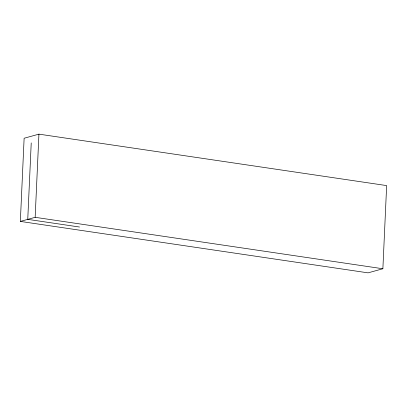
<?xml version="1.0" encoding="UTF-8"?>
<svg xmlns="http://www.w3.org/2000/svg" width="407" height="407" viewBox="0 0 407 407"><rect width="100%" height="100%" fill="white"/><g stroke="black" fill="none" stroke-linecap="round" stroke-linejoin="round"><path stroke-width="0.61" d="M20.35 221.413L24.125 138.243L38.935 134.147L386.65 185.587L382.875 268.757L368.065 272.853L20.35 221.413L35.16 217.318L382.875 268.757M31.227 142.928L27.752 219.363L79.528 227.025M35.16 217.318L38.935 134.147"/></g></svg>
